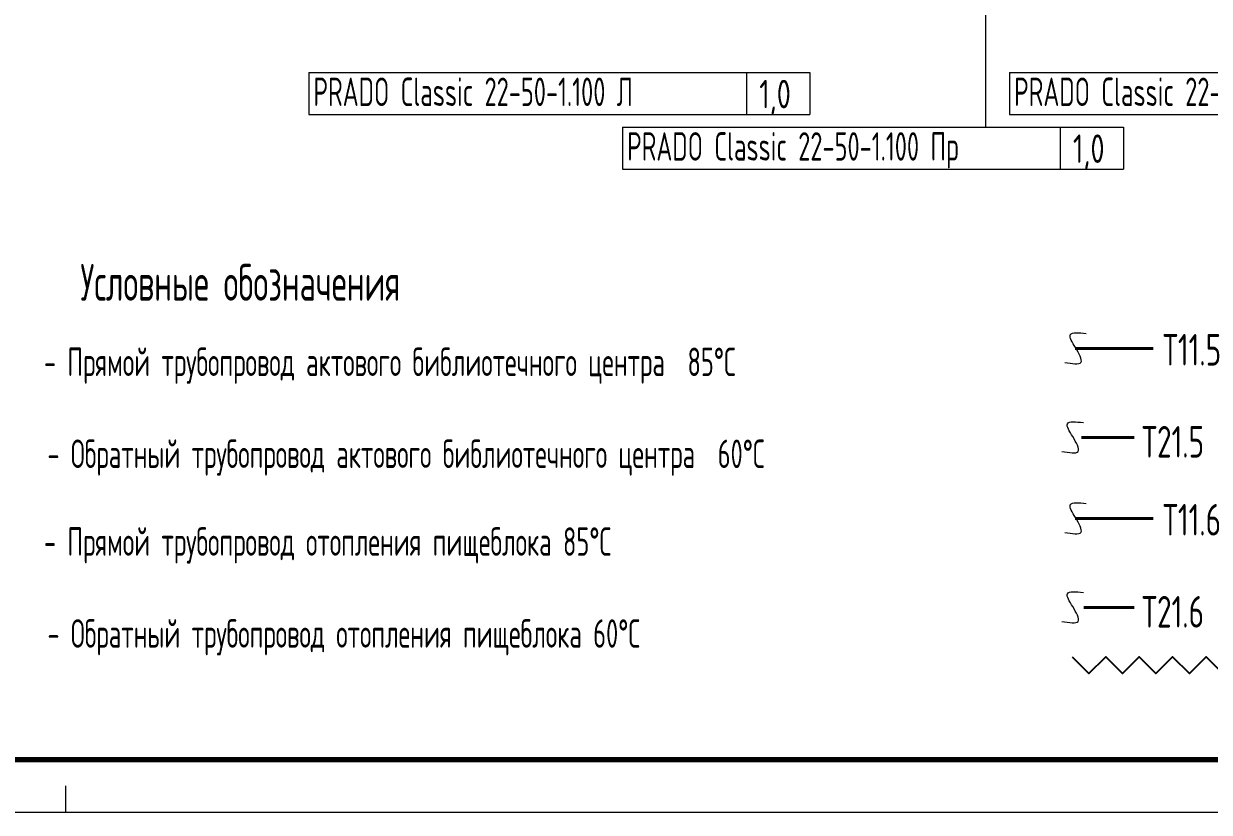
# Model space of a CAD drawing. Header units: millimetres. Extents: x -3929 to 624051, y 52832 to 514950.
# Drawn here: x 173592 to 184859, y 399538 to 407026 of the extents above; entities that cross this region are included whole.
import ezdxf
from ezdxf.enums import TextEntityAlignment as Align

# ---------------------------------------------------------------- set-up
doc = ezdxf.new("R2010")
doc.units = ezdxf.units.MM
doc.linetypes.add('GOST2.303 4', pattern=[7, 5, -2, 0])
doc.linetypes.add('Hidden', pattern=[7.14375, 4.7625, -2.38125])
for name, color, linetype in [('9_Форматы', 7, 'Continuous'), ('ПРИБОРЫ', 3, 'Continuous'), ('статистика приборов', 252, 'Continuous'), ('стояки', 7, 'Continuous')]:
    doc.layers.add(name, color=color, linetype=linetype)
for name, color, linetype, lineweight in [('_надписи ОВ', 7, 'Continuous', 20), ('ОВ-ИЗОЛЯЦИЯ', 7, 'Continuous', 25), ('ОВ-рамка', 7, 'Continuous', 30)]:
    doc.layers.add(name, color=color, linetype=linetype, lineweight=lineweight)
for name, color, linetype, true_color in [('т11.1', 1, 'Continuous', 0xff0000), ('т11.5', 7, 'Continuous', 0x750000), ('т21.1', 5, 'Continuous', 0x0000ff), ('т21.5', 7, 'Continuous', 0x000061)]:
    doc.layers.add(name, color=color, linetype=linetype, true_color=true_color)
doc.styles.add('СТИЛЬ', font='simplex.shx', dxfattribs={"width": 0.65})

# ---------------------------------------------------------------- blocks, each defined once
blk = doc.blocks.new('*U2998')
at = {"layer": '9_Форматы', "color": 7, "linetype": 'Continuous', "lineweight": 9, "ltscale": 100}
blk.add_lwpolyline([(5, -5), (5, 589), (-836, 589), (-836, -5)], close=True, dxfattribs=at)
at = {"layer": '9_Форматы', "color": 7, "linetype": 'Continuous', "lineweight": 9, "ltscale": 100, "const_width": 0.5}
blk.add_lwpolyline([(0, 0), (0, 584), (-816, 584), (-816, 0)], close=True, dxfattribs=at)
at = {"layer": '9_Форматы', "color": 7, "linetype": 'Continuous', "lineweight": 15, "ltscale": 100}
blk.add_lwpolyline([(-626, -5), (-626, -2.5)], dxfattribs=at)

msp = doc.modelspace()

# ---------------------------------------------------------------- linework, layer by layer
at = {"layer": '_надписи ОВ', "ltscale": 10}
for points in [[(183485.45, 403810.591), (183639.634, 403810.694), (183587.82, 403950.462), (183538.464, 404072.645), (183689.168, 404084.811)], [(183458.45, 402965.203), (183612.634, 402965.305), (183560.82, 403105.074), (183511.464, 403227.256), (183662.168, 403239.422)], [(183485.45, 402196.403), (183639.634, 402196.505), (183587.82, 402336.274), (183538.464, 402458.456), (183689.168, 402470.622)], [(183458.45, 401351.015), (183612.634, 401351.117), (183560.82, 401490.886), (183511.464, 401613.068), (183662.168, 401625.234)]]:
    msp.add_spline(points, degree=3, dxfattribs=at)
at = {"layer": 'ОВ-ИЗОЛЯЦИЯ', "color": 7, "linetype": 'ByBlock'}
msp.add_lwpolyline([(183556.312, 401015.272), (183715.411, 400856.173), (183874.51, 401015.272), (184033.609, 400856.173), (184192.708, 401015.272), (184351.807, 400856.173), (184510.906, 401015.272), (184670.005, 400856.173), (184829.104, 401015.272), (184988.203, 400856.173), (185147.302, 401015.272), (185306.401, 400856.173)], dxfattribs=at)
at = {"layer": 'ПРИБОРЫ', "color": 7, "lineweight": 15}
for p, q in [((176301.951, 406562.973), (181061.571, 406562.973)), ((176301.951, 406562.973), (181061.571, 406562.973)), ((176301.951, 406562.973), (176301.951, 406162.973)), ((180461.571, 406562.973), (180461.571, 406162.973)), ((181061.571, 406562.973), (181061.571, 406162.973)), ((182961.11, 406562.973), (187720.73, 406562.973)), ((182961.11, 406562.973), (187720.73, 406562.973)), ((182961.11, 406562.973), (182961.11, 406162.973)), ((176301.951, 406162.973), (181061.571, 406162.973)), ((182961.11, 406162.973), (187720.73, 406162.973)), ((179283.203, 406044.376), (184042.823, 406044.376)), ((179283.203, 406044.376), (184042.823, 406044.376)), ((179283.203, 406044.376), (179283.203, 405644.376)), ((183442.823, 406044.376), (183442.823, 405644.376)), ((184042.823, 406044.376), (184042.823, 405644.376)), ((179283.203, 405644.376), (184042.823, 405644.376))]:
    msp.add_line(p, q, dxfattribs=at)
at = {"layer": 'стояки', "color": 7, "lineweight": 15}
msp.add_lwpolyline([(182732.051, 412450.005), (182732.051, 406044.376)], dxfattribs=at)
at = {"layer": 'т11.1', "color": 233, "lineweight": 40}
msp.add_line((184325.904, 402327.078), (183583.625, 402327.209), dxfattribs=at)
at = {"layer": 'т11.5', "lineweight": 40}
msp.add_line((184325.904, 403941.266), (183583.625, 403941.397), dxfattribs=at)
at = {"layer": 'т21.1', "color": 165, "linetype": 'Hidden', "lineweight": 40, "ltscale": 100, "true_color": 0x5e67af}
msp.add_line((184144.178, 401481.69), (183566.239, 401481.818), dxfattribs=at)
at = {"layer": 'т21.5', "linetype": 'GOST2.303 4', "lineweight": 40, "ltscale": 100}
msp.add_line((184144.178, 403095.878), (183566.239, 403096.007), dxfattribs=at)

# ---------------------------------------------------------------- block references
at = {"layer": 'ОВ-рамка', "ltscale": 100, "transparency": 33554687, "xscale": 100, "yscale": 100, "zscale": 100}
msp.add_blockref('*U2998', (236591.963, 400038.391), dxfattribs=at)

# ---------------------------------------------------------------- texts
at = {"layer": '_надписи ОВ', "ltscale": 10, "style": 'СТИЛЬ', "width": 0.6}
for s, height, p in [('Условные обозначения', 350, (174130.337, 404395.134)), ('- Прямой трубопровод актового библиотечного центра  85%%DС', 270, (173783.959, 403680.503)), ('- Обратный трубопровод актового библиотечного центра  60%%DС', 270, (173817.204, 402807.472)), ('- Прямой трубопровод отопления пищеблока 85%%DС', 270, (173783.959, 401973.937)), ('- Обратный трубопровод отопления пищеблока 60%%DС', 270, (173817.204, 401100.907))]:
    msp.add_text(s, height=height, dxfattribs=at).set_placement(p)
at = {"layer": '_надписи ОВ', "ltscale": 10, "char_height": 300, "width": 16480.02357, "attachment_point": 1, "line_spacing_factor": 0.7, "style": 'СТИЛЬ'}
for s, insert in [('Т11.5', (184417.319, 404080.411)), ('Т21.5 ', (184218.219, 403206.441)), ('Т11.6', (184417.319, 402466.223)), ('Т21.6 ', (184218.219, 401592.253))]:
    msp.add_mtext(s, dxfattribs=dict(at, insert=insert))
at = {"layer": 'статистика приборов', "color": 7, "style": 'СТИЛЬ', "width": 0.6}
for s, p in [('PRADO Classic 22-50-1.100 Л      ', (176344.928, 406244.826)), ('PRADO Classic 22-50-1.100 Л      ', (183004.087, 406244.826)), ('PRADO Classic 22-50-1.100 Пр      ', (179326.179, 405726.229))]:
    msp.add_text(s, height=270, dxfattribs=at).set_placement(p)
at = {"layer": 'статистика приборов', "color": 7, "style": 'СТИЛЬ', "width": 0.7}
for p in [(180732.637, 406223.424), (183713.889, 405704.827)]:
    msp.add_text('1,0', height=270, dxfattribs=at).set_placement(p, align=Align.CENTER)

doc.saveas('drawing.dxf')
